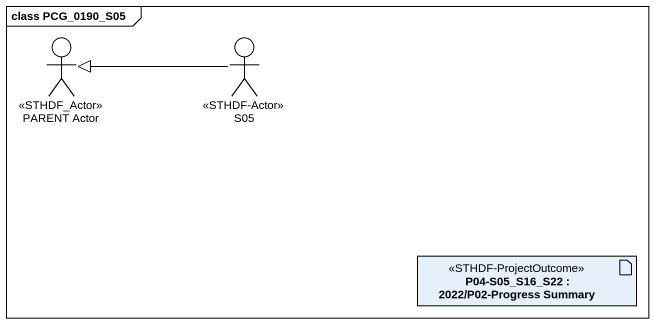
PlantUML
@startuml
mainframe class PCG_0190_S05
actor "PARENT Actor" as PARENT_Actor <<STHDF_Actor>>
actor S05 <<STHDF-Actor>>
artifact "P04-S05_S16_S22 : 2022/P02-Progress Summary" as P04_S05_S16_S22 <<STHDF-ProjectOutcome>>
S05 -left-|> PARENT_Actor
@enduml
